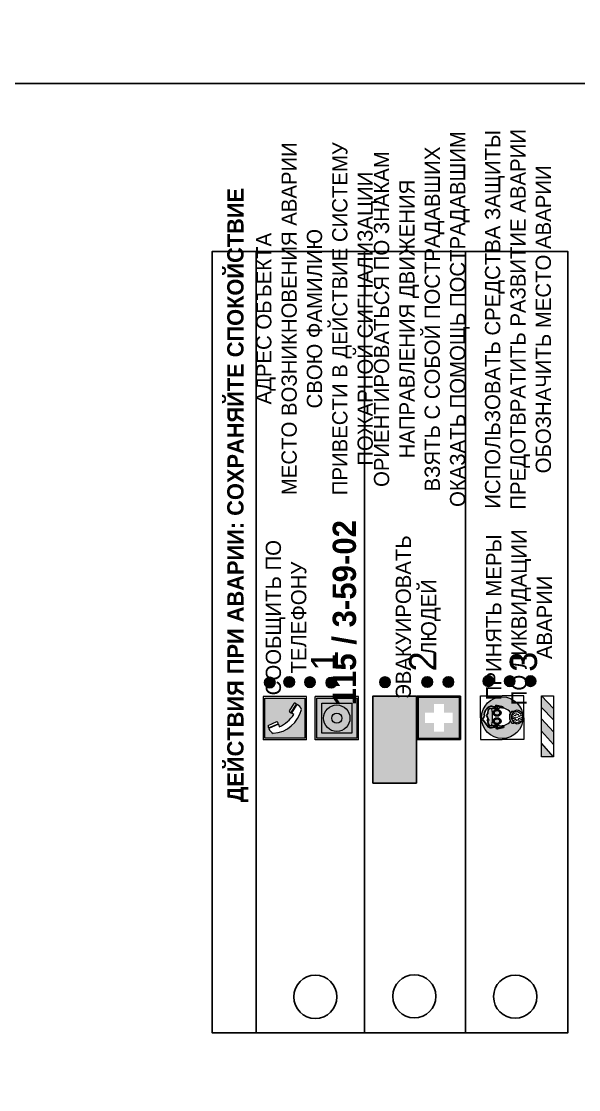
# Model space of a CAD drawing. Header units: millimetres. Extents: x 13114 to 67229, y 22859 to 38520.
# Drawn here: x 20745 to 20847.7, y 36158.1 to 36354.6 of the extents above; entities that cross this region are included whole.
import ezdxf

# ---------------------------------------------------------------- set-up
doc = ezdxf.new("R2010")
doc.units = ezdxf.units.MM
doc.styles.add('обычный', font='arial.ttf')

# ---------------------------------------------------------------- blocks, each defined once
blk = doc.blocks.new('A$C38D26F80')
h = blk.add_hatch(color=5)
h.dxf.hatch_style = 1
h.paths.add_polyline_path([(-8.77, -4.48, 1), (-0.19, -4.48, 1)])
h.paths.add_polyline_path([(-6.75, -3.58), (-6.75, -3.31), (-6.62, -3.22), (-6.5, -3.22), (-6.42, -3.3), (-6.39, -3.28), (-6.59, -2.23), (-6.59, -2.01), (-6.38, -1.58), (-4.76, -0.4), (-4.13, -0.79, -0.362848), (-2.1, -2.1, -0.201049), (-2.17, -2.48, 0.085434), (-2.26, -3.13), (-1.9, -3.16), (-2.25, -4.7), (-2.4, -4.59), (-2.43, -4.34), (-2.36, -4.34), (-2.14, -3.34), (-2.47, -3.42), (-2.58, -1.95), (-2.77, -1.58), (-3.58, -1.52), (-3.92, -1.26), (-5.05, -1.73), (-4.87, -1.39), (-5.41, -1.6), (-5.41, -1.46), (-6.13, -1.87), (-6.18, -3.5), (-6.56, -3.47), (-6.37, -4.59), (-6.16, -4.43), (-6.16, -4.66), (-6.36, -4.79), (-6.37, -4.8), (-6.51, -4.76)], flags=16)
h.paths.add_polyline_path([(-6.51, -4.76), (-6.36, -4.79), (-6.37, -4.8)], flags=0)
h.paths.add_polyline_path([(-5.92, -2.34, 0.089508), (-2.67, -2.35), (-2.48, -3.88, -0.268602), (-3.4, -6.18, 0.262449), (-5.2, -6.18, -0.268602), (-6.11, -3.88)], flags=16)
edge = h.paths.add_edge_path(flags=16)
edge.add_ellipse((-5.19, -3.41), major_axis=(0, 0.842), ratio=0.848992, start_angle=0, end_angle=360)
edge = h.paths.add_edge_path(flags=0)
edge.add_ellipse((-5.19, -3.39), major_axis=(0, 0.665), ratio=0.853798, start_angle=0, end_angle=360)
edge = h.paths.add_edge_path(flags=0)
edge.add_ellipse((-5.19, -3.4), major_axis=(0, 0.528), ratio=0.864094, start_angle=0, end_angle=360)
edge = h.paths.add_edge_path(flags=16)
edge.add_ellipse((-3.47, -3.4), major_axis=(0, 0.842), ratio=0.848992, start_angle=0, end_angle=360)
h.paths.add_polyline_path([(-3.13, -6.45), (-3.13, -6.84, 0.383174), (-5.57, -6.85), (-5.57, -6.49, -0.369952)], flags=16)
edge = h.paths.add_edge_path(flags=0)
edge.add_ellipse((-3.47, -3.39), major_axis=(0, 0.665), ratio=0.853798, start_angle=0, end_angle=360)
edge = h.paths.add_edge_path(flags=0)
edge.add_ellipse((-3.47, -3.4), major_axis=(0, 0.528), ratio=0.864094, start_angle=0, end_angle=360)
edge = h.paths.add_edge_path(flags=16)
edge.add_ellipse((-4.34, -7.57), major_axis=(-1.48, 0), ratio=0.744955, start_angle=0, end_angle=360)
h.paths.add_polyline_path([(-5.01, -6.85, -1), (-5.15, -6.85, -1)], flags=0)
h.paths.add_polyline_path([(-5.33, -7.14, -1), (-5.47, -7.14, -1)], flags=0)
h.paths.add_polyline_path([(-4.61, -6.71, -1), (-4.74, -6.71, -1)], flags=16)
h.paths.add_polyline_path([(-5.43, -7.51, -1), (-5.57, -7.51, -1)], flags=0)
h.paths.add_polyline_path([(-4.26, -6.67, -1), (-4.4, -6.67, -1)], flags=16)
h.paths.add_polyline_path([(-4.74, -7.14, -1), (-4.88, -7.14, -1)], flags=0)
h.paths.add_polyline_path([(-4.93, -7.43, -1), (-5.07, -7.43, -1)], flags=0)
h.paths.add_polyline_path([(-4.41, -7.07, -1), (-4.54, -7.07, -1)], flags=0)
h.paths.add_polyline_path([(-5.33, -7.87, -1), (-5.46, -7.87, -1)], flags=0)
h.paths.add_polyline_path([(-3.8, -6.71, -1), (-3.94, -6.71, -1)], flags=16)
h.paths.add_polyline_path([(-4.85, -7.78, -1), (-4.98, -7.78, -1)], flags=0)
h.paths.add_polyline_path([(-3.96, -7.14, -1), (-4.1, -7.14, -1)], flags=0)
h.paths.add_polyline_path([(-4.33, -7.53, -1), (-4.47, -7.53, -1)], flags=0)
h.paths.add_polyline_path([(-5.09, -8.12, -1), (-5.23, -8.12, -1)], flags=0)
h.paths.add_polyline_path([(-3.5, -6.94, -1), (-3.64, -6.94, -1)], flags=0)
h.paths.add_polyline_path([(-4.54, -7.97, -1), (-4.68, -7.97, -1)], flags=0)
h.paths.add_polyline_path([(-3.66, -7.39, -1), (-3.8, -7.39, -1)], flags=0)
h.paths.add_polyline_path([(-4.73, -8.35, -1), (-4.86, -8.35, -1)], flags=0)
h.paths.add_polyline_path([(-4.09, -7.96, -1), (-4.23, -7.96, -1)], flags=0)
h.paths.add_polyline_path([(-3.77, -7.74, -1), (-3.91, -7.74, -1)], flags=0)
h.paths.add_polyline_path([(-3.22, -7.27, -1), (-3.35, -7.27, -1)], flags=0)
h.paths.add_polyline_path([(-4.34, -8.4, -1), (-4.47, -8.4, -1)], flags=0)
h.paths.add_polyline_path([(-3.16, -7.61, -1), (-3.3, -7.61, -1)], flags=0)
h.paths.add_polyline_path([(-3.9, -8.35, -1), (-4.04, -8.35, -1)], flags=0)
h.paths.add_polyline_path([(-3.32, -7.91, -1), (-3.46, -7.91, -1)], flags=0)
h.paths.add_polyline_path([(-3.55, -8.23, -1), (-3.69, -8.23, -1)], flags=0)
at = {"color": 5, "lineweight": 5}
for p, q in [((-4.48, 0), (-8.96, 0)), ((-8.96, 0), (-8.96, -4.48)), ((-4.48, 0), (0, 0)), ((0, 0), (0, -4.48)), ((-6.59, -2.01), (-6.38, -1.58)), ((-6.59, -2.23), (-6.59, -2.01)), ((-6.38, -1.58), (-4.76, -0.4)), ((-6.13, -1.87), (-6.18, -3.5)), ((-5.41, -1.46), (-6.13, -1.87)), ((-4.87, -1.39), (-5.41, -1.6)), ((-5.41, -1.6), (-5.41, -1.46)), ((-3.92, -1.26), (-5.05, -1.73)), ((-5.05, -1.73), (-4.87, -1.39)), ((-4.76, -0.4), (-4.13, -0.79)), ((-3.58, -1.52), (-3.92, -1.26)), ((-2.77, -1.58), (-3.58, -1.52)), ((-2.58, -1.95), (-2.77, -1.58)), ((-2.47, -3.42), (-2.58, -1.95)), ((-6.75, -3.31), (-6.62, -3.22)), ((-6.75, -3.58), (-6.75, -3.31)), ((-6.51, -4.76), (-6.75, -3.58)), ((-6.62, -3.22), (-6.5, -3.22)), ((-6.39, -3.28), (-6.59, -2.23)), ((-6.18, -3.5), (-6.56, -3.47)), ((-6.56, -3.47), (-6.37, -4.59)), ((-6.5, -3.22), (-6.42, -3.3)), ((-6.42, -3.3), (-6.39, -3.28)), ((-5.92, -2.34), (-6.11, -3.88)), ((-2.67, -2.34), (-2.48, -3.88)), ((-2.14, -3.34), (-2.47, -3.42)), ((-2.43, -4.34), (-2.4, -4.59)), ((-2.43, -4.34), (-2.36, -4.34)), ((-2.36, -4.34), (-2.14, -3.34)), ((-1.9, -3.16), (-2.26, -3.13)), ((-2.25, -4.7), (-1.9, -3.16)), ((-8.96, -8.96), (-8.96, -4.48)), ((-6.37, -4.8), (-6.51, -4.76)), ((-6.37, -4.59), (-6.16, -4.43)), ((-6.16, -4.66), (-6.37, -4.8)), ((-6.16, -4.43), (-6.16, -4.66)), ((-5.57, -6.49), (-5.57, -6.85)), ((-3.13, -6.45), (-3.13, -6.84)), ((-2.4, -4.59), (-2.25, -4.7)), ((0, -8.96), (0, -4.48)), ((-4.48, -8.96), (-8.96, -8.96)), ((-4.48, -8.96), (0, -8.96))]:
    blk.add_line(p, q, dxfattribs=at)
at = {"color": 5}
for p, q in [((-6.59, -2.01), (-6.38, -1.58)), ((-6.59, -2.23), (-6.59, -2.01)), ((-6.38, -1.58), (-4.76, -0.4)), ((-6.13, -1.87), (-6.18, -3.5)), ((-5.41, -1.46), (-6.13, -1.87)), ((-4.87, -1.39), (-5.41, -1.6)), ((-5.41, -1.6), (-5.41, -1.46)), ((-3.92, -1.26), (-5.05, -1.73)), ((-5.05, -1.73), (-4.87, -1.39)), ((-4.76, -0.4), (-4.13, -0.79)), ((-3.58, -1.52), (-3.92, -1.26)), ((-2.77, -1.58), (-3.58, -1.52)), ((-2.58, -1.95), (-2.77, -1.58)), ((-2.47, -3.42), (-2.58, -1.95)), ((-6.75, -3.31), (-6.62, -3.22)), ((-6.75, -3.58), (-6.75, -3.31)), ((-6.51, -4.76), (-6.75, -3.58)), ((-6.62, -3.22), (-6.5, -3.22)), ((-6.39, -3.28), (-6.59, -2.23)), ((-6.18, -3.5), (-6.56, -3.47)), ((-6.56, -3.47), (-6.37, -4.59)), ((-6.5, -3.22), (-6.42, -3.3)), ((-6.42, -3.3), (-6.39, -3.28)), ((-2.14, -3.34), (-2.47, -3.42)), ((-2.4, -4.59), (-2.43, -4.34)), ((-2.43, -4.34), (-2.36, -4.34)), ((-2.36, -4.34), (-2.14, -3.34)), ((-2.26, -3.13), (-1.9, -3.16)), ((-1.9, -3.16), (-2.25, -4.7)), ((-6.37, -4.8), (-6.51, -4.76)), ((-6.36, -4.79), (-6.51, -4.76)), ((-6.37, -4.59), (-6.16, -4.43)), ((-6.16, -4.66), (-6.37, -4.8)), ((-6.16, -4.66), (-6.36, -4.79)), ((-6.16, -4.43), (-6.16, -4.66)), ((-2.25, -4.7), (-2.4, -4.59))]:
    blk.add_line(p, q, dxfattribs=at)
at = {"color": 5, "lineweight": 5}
for centre, radius in [((-4.48, -4.48), 4.29), ((-4.33, -6.67), 0.0678), ((-5.5, -7.51), 0.0678), ((-5.4, -7.14), 0.0678), ((-5.4, -7.87), 0.0678), ((-5.16, -8.12), 0.0678), ((-5.08, -6.85), 0.0678), ((-5, -7.43), 0.0678), ((-4.91, -7.78), 0.0678), ((-4.81, -7.14), 0.0678), ((-4.79, -8.35), 0.0678), ((-4.67, -6.71), 0.0678), ((-4.61, -7.97), 0.0678), ((-4.47, -7.07), 0.0678), ((-4.4, -7.53), 0.0678), ((-4.4, -8.4), 0.0678), ((-4.16, -7.96), 0.0678), ((-4.03, -7.14), 0.0678), ((-3.97, -8.35), 0.0678), ((-3.87, -6.71), 0.0678), ((-3.84, -7.74), 0.0678), ((-3.73, -7.39), 0.0678), ((-3.62, -8.23), 0.0678), ((-3.57, -6.94), 0.0678), ((-3.39, -7.91), 0.0678), ((-3.28, -7.27), 0.0678), ((-3.23, -7.61), 0.0678)]:
    blk.add_circle(centre, radius, dxfattribs=at)
at = {"color": 5}
for centre, radius, start, end in [((-3.89, -2.66), 1.88, 17.387, 97.1599), ((-2.6, -2.2), 0.511, 326.3906, 11.8614), ((-0.35, -3.07), 1.91, 162.2553, 181.7878)]:
    blk.add_arc(centre, radius, start, end, dxfattribs=at)
at = {"color": 5, "lineweight": 5}
for centre, radius, start, end in [((-2.6, -2.2), 0.513, 326.4781, 11.7739), ((-3.66, -4.24), 2.47, 171.573, 231.7124), ((-4.28, 6.66), 9.15, 259.6987, 280.1569), ((-4.93, -4.24), 2.47, 308.2876, 8.427), ((-0.47, -3.05), 1.79, 161.5846, 182.4584), ((-4.33, -7.88), 1.87, 50.358, 131.5662), ((-4.34, -8.2), 1.82, 48.4943, 132.3565), ((-4.3, -7.78), 1.83, 60.5889, 119.4111)]:
    blk.add_arc(centre, radius, start, end, dxfattribs=at)
for centre, major_axis, ratio in [((-5.19, -3.41), (0, 0.842), 0.848992), ((-5.19, -3.39), (0, 0.665), 0.853798), ((-5.19, -3.4), (0, 0.528), 0.864094), ((-3.47, -3.4), (0, 0.842), 0.848992), ((-3.47, -3.39), (0, 0.665), 0.853798), ((-3.47, -3.4), (0, 0.528), 0.864094), ((-4.34, -7.57), (-1.48, 0), 0.744955)]:
    blk.add_ellipse(centre, major_axis=major_axis, ratio=ratio, dxfattribs=at)
blk = doc.blocks.new('A$C47DD6509')
at = {"lineweight": 5}
for points in [[(-8.69, 0), (-11.19, 0), (-11.19, -2.22)], [(-4.22, 0), (-6.45, 0), (-8.91, -2.22), (-6.61, -2.22)], [(0, 0), (-2.09, 0), (-4.36, -2.22), (-2.29, -2.22)]]:
    blk.add_hatch(color=242, dxfattribs=at).paths.add_polyline_path(points)
at = {"color": 242, "lineweight": 5}
for p, q in [((-11.19, -2.22), (-8.69, 0)), ((-11.19, -2.22), (-11.19, 0)), ((-11.19, 0), (-8.69, 0)), ((-11.19, 0), (0, 0)), ((-8.91, -2.22), (-6.45, 0)), ((-6.61, -2.22), (-4.22, 0)), ((-4.36, -2.22), (-2.09, 0)), ((-2.29, -2.22), (0, 0)), ((0, 0), (0, -2.22)), ((0, -2.22), (-11.19, -2.22))]:
    blk.add_line(p, q, dxfattribs=at)
blk = doc.blocks.new('A$C32E8229D')
at = {"true_color": 0xffffff}
blk.add_hatch(color=7, dxfattribs=at).paths.add_polyline_path([(0, 0), (0, -8), (16, -8), (16, 0)])
h = blk.add_hatch(color=126)
h.paths.add_polyline_path([(0.2, -0.2), (15.8, -0.2), (15.8, -7.8), (0.2, -7.8)])
h.paths.add_polyline_path([(13.49, -2.05), (12.08, -2.05), (11.37, -2.63, 0.162397), (11.29, -2.84), (11.29, -3.63), (10.35, -3.63), (10.35, -4.05), (11.68, -4.05), (11.68, -3.48), (12.26, -4.28), (11.29, -5.1), (11.29, -6.78), (11.85, -6.78), (11.85, -5.44), (12.8, -4.64), (12.8, -5.94), (14.46, -5.94), (14.46, -5.39), (13.45, -5.39), (13.45, -3.97), (12.46, -2.59), (13.15, -2.59), (13.69, -3.34), (14.18, -3)], flags=16)
h.paths.add_polyline_path([(10.74, -1.82, 1), (11.8, -1.82, 1)], flags=16)
h.paths.add_polyline_path([(9.39, -3.59), (5.99, -3.59), (6.56, -3.03), (5.91, -3.03), (5.1, -3.83), (5.91, -4.64), (6.56, -4.64), (5.99, -4.09), (9.39, -4.09)], flags=16)
h.paths.add_polyline_path([(4.29, -1.08), (1.72, -1.08), (1.72, -6.6), (4.29, -6.6)], flags=16)
at = {"color": 126}
blk.add_lwpolyline([(16, -8), (0, -8), (0, 0), (16, 0)], close=True, dxfattribs=at)
blk = doc.blocks.new('A$C18900ED3')
h = blk.add_hatch(color=126)
h.paths.add_polyline_path([(-0.18, -0.18), (-7.02, -0.18), (-7.02, -7.02), (-0.18, -7.02)])
h.paths.add_polyline_path([(-5.89, -4.46), (-5.89, -2.77), (-4.46, -2.77), (-4.46, -1.31), (-2.77, -1.31), (-2.77, -2.77), (-1.33, -2.77), (-1.33, -4.46), (-2.77, -4.46), (-2.77, -5.89), (-4.46, -5.89), (-4.46, -4.46)], flags=16)
at = {"color": 126}
for p, q in [((-7.2, 0), (-7.2, -7.2)), ((0, 0), (-7.2, 0)), ((0, -7.2), (0, 0)), ((-7.02, -7.02), (-7.02, -0.18)), ((-7.02, -0.18), (-0.18, -0.18)), ((-0.18, -0.18), (-0.18, -7.02)), ((-0.18, -7.02), (-7.02, -7.02)), ((-7.2, -7.2), (0, -7.2))]:
    blk.add_line(p, q, dxfattribs=at)
blk = doc.blocks.new('A$C456E1F9C')
at = {"lineweight": 5}
h = blk.add_hatch(color=242, dxfattribs=at)
h.paths.add_polyline_path([(0.51, -1.47), (0.51, -13.26), (12.29, -13.26), (12.29, -1.47)])
h.paths.add_polyline_path([(5.42, -4.95, -0.254479), (4.78, -5.4), (3.52, -2.53, -0.209735), (4.23, -2.4)], flags=16)
h.paths.add_polyline_path([(8.53, -8.6), (10.87, -10.17), (10.54, -10.76), (8.03, -9.13, -0.192251)], flags=16)
h.paths.add_polyline_path([(4.61, -5.49, 0.005518), (3.87, -5.72, 0.128647), (7.49, -10.01, 0.00809), (7.83, -9.33), (10.47, -10.97, -0.16736), (8.99, -12.25, -0.327862), (1.95, -3.95, -0.166952), (3.36, -2.62)], flags=16)
at = {"color": 242, "lineweight": 5}
for p, q in [((0, -13.77), (0, -0.97)), ((12.8, -0.97), (0, -0.97)), ((4.61, -5.49), (3.36, -2.62)), ((3.52, -2.53), (4.78, -5.4)), ((4.23, -2.4), (5.42, -4.95)), ((12.8, -13.77), (12.8, -0.97)), ((7.83, -9.33), (10.47, -10.97)), ((8.03, -9.13), (10.54, -10.76)), ((10.81, -10.12), (8.53, -8.6)), ((10.54, -10.76), (10.8, -10.3)), ((10.8, -10.3), (10.81, -10.12)), ((0, -13.77), (12.8, -13.77))]:
    blk.add_line(p, q, dxfattribs=at)
blk.add_lwpolyline([(0.51, -1.47), (12.29, -1.47), (12.29, -13.26), (0.51, -13.26)], close=True, dxfattribs=at)
for centre, radius, start, end in [((4.59, -5.34), 2.99, 114.2845, 152.1974), ((4.02, -3.27), 0.891, 76.3284, 123.7092), ((11.12, -3.31), 9.19, 183.9915, 256.6009), ((14.98, -39.1), 35.17, 107.1487, 108.4135), ((13.86, -0.94), 11.08, 205.5536, 234.8762), ((4.68, -4.59), 0.824, 276.9621, 334.0723), ((-13.31, 0.8), 23.44, 332.5487, 334.4027), ((8.94, -9.5), 0.989, 114.4092, 157.9388), ((7.87, -9.46), 3, 291.9291, 329.9329)]:
    blk.add_arc(centre, radius, start, end, dxfattribs=at)
blk = doc.blocks.new('A$C54414219')
at = {"true_color": 0xffffff}
h = blk.add_hatch(color=7, dxfattribs=at)
h.paths.add_polyline_path([(2.39, -9.45), (2.39, -18.3), (11.23, -18.3), (11.23, -9.45)], flags=0)
h.paths.add_polyline_path([(10.71, -13.87, -1), (2.92, -13.87, -1)], flags=0)
h.paths.add_polyline_path([(8.3, -13.87, -1), (5.33, -13.87, -1)], flags=0)
h.paths.add_polyline_path([(0.41, -7.47), (0.41, -20.27), (13.21, -20.27), (13.21, -7.47)])
h.paths.add_polyline_path([(0.92, -19.77), (12.71, -19.77), (12.71, -7.98), (0.92, -7.98)], flags=16)
h.paths.add_polyline_path([(11.23, -9.45), (11.23, -18.3), (2.39, -18.3), (2.39, -9.45)], flags=0)
at = {"lineweight": 5}
h = blk.add_hatch(color=242, dxfattribs=at)
h.paths.add_polyline_path([(12.71, -7.98), (0.92, -7.98), (0.92, -19.77), (12.71, -19.77)])
h.paths.add_polyline_path([(11.23, -18.3), (2.39, -18.3), (2.39, -9.45), (11.23, -9.45)], flags=16)
h.paths.add_polyline_path([(10.71, -13.87, -1), (2.92, -13.87, -1)], flags=0)
h.paths.add_polyline_path([(8.3, -13.87, -1), (5.33, -13.87, -1)], flags=0)
at = {"true_color": 0xffffff}
h = blk.add_hatch(color=7, dxfattribs=at)
h.paths.add_polyline_path([(2.39, -9.45), (2.39, -18.3), (11.23, -18.3), (11.23, -9.45)])
h.paths.add_polyline_path([(10.71, -13.87, -1), (2.92, -13.87, -1)], flags=16)
h.paths.add_polyline_path([(8.3, -13.87, -1), (5.33, -13.87, -1)], flags=0)
at = {"lineweight": 5}
h = blk.add_hatch(color=242, dxfattribs=at)
h.paths.add_polyline_path([(2.92, -13.87, 1), (10.71, -13.87, 1)])
h.paths.add_polyline_path([(8.3, -13.87, -1), (5.33, -13.87, -1)], flags=16)
at = {"color": 242, "lineweight": 5}
for p, q in [((0.41, -20.27), (0.41, -7.47)), ((0.41, -7.47), (13.21, -7.47)), ((0.41, -7.47), (13.21, -7.47)), ((13.21, -20.27), (13.21, -7.47)), ((0.41, -20.27), (13.21, -20.27))]:
    blk.add_line(p, q, dxfattribs=at)
for points in [[(0.92, -7.98), (12.71, -7.98), (12.71, -19.77), (0.92, -19.77)], [(2.39, -9.45), (11.23, -9.45), (11.23, -18.3), (2.39, -18.3)]]:
    blk.add_lwpolyline(points, close=True, dxfattribs=at)
for radius in [3.89, 1.49]:
    blk.add_circle((6.81, -13.87), radius, dxfattribs=at)

msp = doc.modelspace()

# ---------------------------------------------------------------- hatches: boundary and pattern name
at = {"lineweight": 0}
h = msp.add_hatch(color=256, dxfattribs=at)
h.dxf.hatch_style = 1
h.paths.add_polyline_path([(20790.78, 36232.01, 1), (20790.78, 36233.95, 1)])
h = msp.add_hatch(color=256, dxfattribs=at)
h.dxf.hatch_style = 1
h.paths.add_polyline_path([(20794.36, 36232.12, 1), (20794.36, 36234.05, 1)])
h = msp.add_hatch(color=256, dxfattribs=at)
h.dxf.hatch_style = 1
h.paths.add_polyline_path([(20798.17, 36232.08, 1), (20798.17, 36234.01, 1)])
h = msp.add_hatch(color=256, dxfattribs=at)
h.dxf.hatch_style = 1
h.paths.add_polyline_path([(20802.1, 36232, 1), (20802.1, 36233.93, 1)])
h = msp.add_hatch(color=256, dxfattribs=at)
h.dxf.hatch_style = 1
h.paths.add_polyline_path([(20811.99, 36232.08, 1), (20811.99, 36234.01, 1)])
h = msp.add_hatch(color=256, dxfattribs=at)
h.dxf.hatch_style = 1
h.paths.add_polyline_path([(20819.77, 36232.12, 1), (20819.77, 36234.05, 1)])
h = msp.add_hatch(color=256, dxfattribs=at)
h.dxf.hatch_style = 1
h.paths.add_polyline_path([(20823.67, 36232.11, 1), (20823.67, 36234.05, 1)])
h = msp.add_hatch(color=256, dxfattribs=at)
h.dxf.hatch_style = 1
h.paths.add_polyline_path([(20831.03, 36232.27, 1), (20831.03, 36234.2, 1)])
h = msp.add_hatch(color=256, dxfattribs=at)
h.dxf.hatch_style = 1
h.paths.add_polyline_path([(20834.97, 36232.27, 1), (20834.97, 36234.2, 1)])
h = msp.add_hatch(color=256, dxfattribs=at)
h.dxf.hatch_style = 1
h.paths.add_polyline_path([(20838.81, 36232.27, 1), (20838.81, 36234.2, 1)])

# ---------------------------------------------------------------- linework, layer by layer
at = {"color": 5, "lineweight": 0}
for points in [[(20346.69, 36343.23), (20946.69, 36343.23), (20946.69, 36738.23), (20346.69, 36738.23)], [(20346.69, 35948.23), (20946.69, 35948.23), (20946.69, 36343.23), (20346.69, 36343.23)]]:
    msp.add_lwpolyline(points, close=True, dxfattribs=at)
for points in [[(20788.24, 36168.53), (20788.24, 36312.3), (20780.19, 36312.3), (20780.19, 36168.53)], [(20788.24, 36168.53), (20788.24, 36312.3), (20845.64, 36312.3), (20845.64, 36168.53)]]:
    msp.add_lwpolyline(points, close=True)
for points in [[(20808.24, 36226.95), (20808.24, 36168.53), (20808.24, 36312.3)], [(20826.81, 36226.95), (20826.81, 36168.53), (20826.81, 36312.3)]]:
    msp.add_lwpolyline(points)
for centre, radius in [((20790.78, 36232.98), 0.966), ((20794.36, 36233.08), 0.966), ((20798.17, 36233.05), 0.966), ((20802.1, 36232.96), 0.966), ((20811.99, 36233.05), 0.966), ((20819.77, 36233.09), 0.966), ((20823.67, 36233.08), 0.966), ((20831.03, 36233.24), 0.966), ((20834.97, 36233.23), 0.966), ((20838.81, 36233.24), 0.966), ((20799.16, 36175.16), 3.98), ((20817.39, 36175.25), 3.98), ((20835.97, 36175.19), 3.98)]:
    msp.add_circle(centre, radius)

# ---------------------------------------------------------------- block references
at = {"rotation": 90}
for name, p, xscale, yscale, zscale in [('A$C456E1F9C', (20788.96, 36222.42), 0.625, 0.625, 0.625), ('A$C54414219', (20794.45, 36222.17), 0.625, 0.625, 0.625), ('A$C18900ED3', (20817.92, 36230.49), 1.111111111007631, 1.111111111007631, 1.111111111007631), ('A$C38D26F80', (20829.59, 36230.51), 0.8928571427240968, 0.8928571427240968, 0.8928571427240968)]:
    msp.add_blockref(name, p, dxfattribs=dict(at, xscale=xscale, yscale=yscale, zscale=zscale))
at = {"xscale": -1, "rotation": 90}
msp.add_blockref('A$C32E8229D', (20809.77, 36230.49), dxfattribs=at)
at = {"color": 242, "true_color": 0xc1121c, "rotation": 90}
msp.add_blockref('A$C47DD6509', (20840.8, 36230.51), dxfattribs=at)

# ---------------------------------------------------------------- texts
at = {"lineweight": 0, "attachment_point": 5, "rotation": 90, "style": 'обычный'}
for s, insert, char_height, width in [('\\pi-8.4,l8.4,t8.4;{\\fProxima Nova Rg|b0|i0|c204|p2;ОРИЕНТИРОВАТЬСЯ ПО ЗНАКАМ \\PНАПРАВЛЕНИЯ ДВИЖЕНИЯ\\PВЗЯТЬ С СОБОЙ ПОСТРАДАВШИХ\\PОКАЗАТЬ ПОМОЩЬ ПОСТРАДАВШИМ}', (20818.77, 36299.86), 2.8, 126.6484), ('\\pi-8.4,l8.4,t8.4;{\\fProxima Nova Rg|b0|i0|c204|p2;ИСПОЛЬЗОВАТЬ СРЕДСТВА ЗАЩИТЫ \\PПРЕДОТВРАТИТЬ РАЗВИТИЕ АВАРИИ\\PОБОЗНАЧИТЬ МЕСТО АВАРИИ}', (20836.5, 36299.8), 2.8, 126.6484), ('\\pi-8.4,l8.4,t8.4;{\\fProxima Nova Rg|b0|i0|c204|p2;АДРЕС ОБЪЕКТА\\PМЕСТО ВОЗНИКНОВЕНИЯ АВАРИИ\\PСВОЮ ФАМИЛИЮ\\PПРИВЕСТИ В ДЕЙСТВИЕ СИСТЕМУ \\PПОЖАРНОЙ СИГНАЛИЗАЦИИ}', (20799.41, 36299.93), 2.8, 126.6484), ('{\\fProxima Nova Rg|b1|i0|c204|p2;ДЕЙСТВИЯ ПРИ АВАРИИ: СОХРАНЯЙТЕ СПОКОЙСТВИЕ\\H1.6644x; }', (20784.88, 36267.48), 3, 175.1736), ('{\\fProxima Nova Rg|b1|i0|c0|p2;\\H1.0714x;115 / 3-59-02\\H1.2822x; }', (20804.57, 36245.84), 4, 126.6484), ('{\\fProxima Nova Rg|b0|i0|c204|p2;ПРИНЯТЬ МЕРЫ \\PПО ЛИКВИДАЦИИ \\PАВАРИИ}', (20836.69, 36244.98), 2.8, 126.6484), ('{\\fProxima Nova Rg|b0|i0|c204|p2;СООБЩИТЬ ПО \\PТЕЛЕФОНУ}', (20793.79, 36244.92), 2.8, 126.6484), ('{\\fProxima Nova Rg|b0|i0|c204|p2;ЭВАКУИРОВАТЬ \\PЛЮДЕЙ}', (20818.11, 36245.02), 2.8, 126.6484), ('{\\fProxima Nova Rg|b0|i0|c204|p2;1\\H1.1667x; }', (20800.86, 36237.02), 5, 126.6484), ('{\\fProxima Nova Rg|b0|i0|c204|p2;2\\H1.1967x; }', (20818.94, 36236.87), 5, 126.6484), ('{\\fProxima Nova Rg|b0|i0|c204|p2;3\\H1.1967x; }', (20837.52, 36236.81), 5, 126.6484)]:
    msp.add_mtext(s, dxfattribs=dict(at, insert=insert, char_height=char_height, width=width))

doc.saveas('drawing.dxf')
